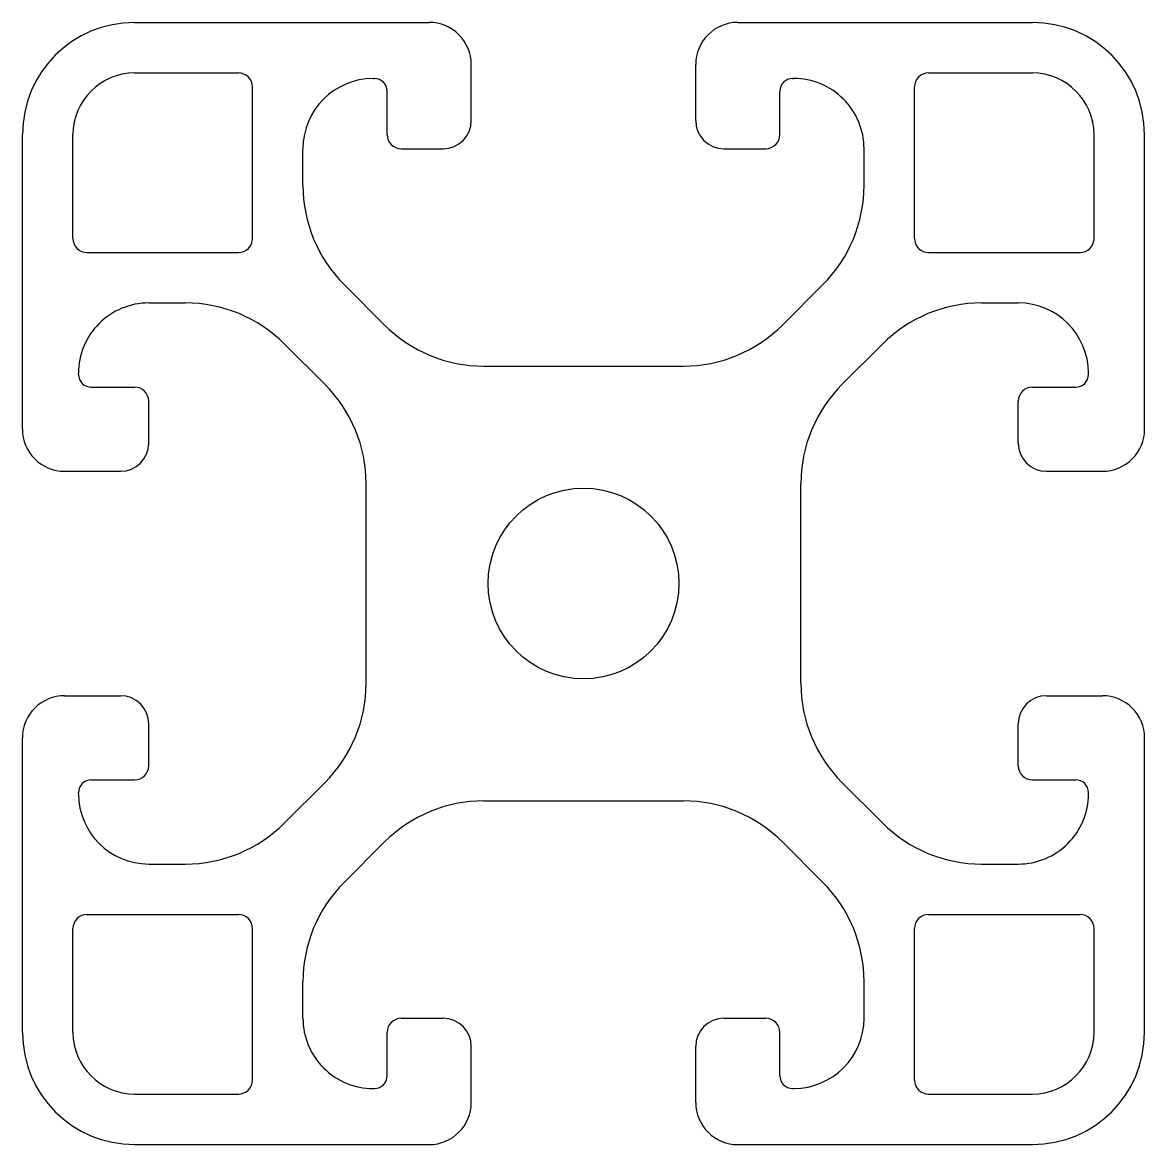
# Model space of a CAD drawing. Header units: millimetres. Extents: x -29 to 3384, y -388 to 1226.
# Drawn here: x -29.25 to 10.75, y 303.38 to 343.38 of the extents above; entities that cross this region are included whole.
import ezdxf

# ---------------------------------------------------------------- set-up
doc = ezdxf.new("R2010")
doc.units = ezdxf.units.MM
doc.linetypes.add('phl_thick', pattern=[0])
doc.layers.add('projection', color=7, linetype='Continuous')

msp = doc.modelspace()

# ---------------------------------------------------------------- linework, layer by layer
at = {"layer": 'projection', "color": 7, "linetype": 'phl_thick'}
for p, q in [((-25.24972, 343.37648), (-14.74972, 343.37648)), ((-3.74972, 343.37648), (6.75028, 343.37648)), ((-13.24972, 339.87648), (-13.24972, 341.87648)), ((-5.24972, 339.87648), (-5.24972, 341.87648)), ((-25.24972, 341.57648), (-21.54972, 341.57648)), ((-16.74972, 341.37648), (-16.69972, 341.37648)), ((-1.79972, 341.37648), (-1.74972, 341.37648)), ((3.05028, 341.57648), (6.75028, 341.57648)), ((-21.04972, 335.67648), (-21.04972, 341.07648)), ((-16.24972, 339.37648), (-16.24972, 340.92647)), ((-2.24972, 339.37648), (-2.24972, 340.92647)), ((2.55028, 335.67648), (2.55028, 341.07648)), ((-29.24972, 328.87648), (-29.24972, 339.37648)), ((-27.44972, 335.67648), (-27.44972, 339.37648)), ((8.95028, 335.67648), (8.95028, 339.37648)), ((10.75028, 328.87648), (10.75028, 339.37648)), ((-19.24972, 337.56886), (-19.24972, 338.87648)), ((-15.74972, 338.87648), (-14.24972, 338.87648)), ((-4.24972, 338.87648), (-2.74972, 338.87648)), ((0.75028, 337.56886), (0.75028, 338.87648)), ((-26.94972, 335.17648), (-21.54972, 335.17648)), ((3.05028, 335.17648), (8.45028, 335.17648)), ((-16.34287, 332.59094), (-17.78526, 334.03333)), ((-2.15658, 332.59094), (-0.71419, 334.03333)), ((-24.74972, 333.37648), (-23.44211, 333.37648)), ((4.94267, 333.37648), (6.25028, 333.37648)), ((-18.46419, 330.46962), (-19.90658, 331.91201)), ((-0.03526, 330.46962), (1.40713, 331.91201)), ((-27.24972, 330.82648), (-27.24972, 330.87648)), ((-12.80733, 331.12648), (-5.69211, 331.12648)), ((8.75028, 330.82648), (8.75028, 330.87648)), ((-26.79972, 330.37648), (-25.24972, 330.37648)), ((6.75028, 330.37648), (8.30028, 330.37648)), ((-24.74972, 328.37648), (-24.74972, 329.87648)), ((6.25028, 328.37648), (6.25028, 329.87648)), ((-27.74972, 327.37648), (-25.74972, 327.37648)), ((7.25028, 327.37648), (9.25028, 327.37648)), ((-16.99972, 319.81886), (-16.99972, 326.93409)), ((-1.49972, 319.81886), (-1.49972, 326.93409)), ((-27.74972, 319.37648), (-25.74972, 319.37648)), ((7.25028, 319.37648), (9.25028, 319.37648)), ((-24.74972, 316.87648), (-24.74972, 318.37648)), ((6.25028, 316.87648), (6.25028, 318.37648)), ((-29.24972, 307.37648), (-29.24972, 317.87648)), ((10.75028, 307.37648), (10.75028, 317.87648)), ((-26.79972, 316.37648), (-25.24972, 316.37648)), ((-19.90658, 314.84094), (-18.46419, 316.28333)), ((1.40713, 314.84094), (-0.03526, 316.28333)), ((6.75028, 316.37648), (8.30028, 316.37648)), ((-27.24972, 315.87648), (-27.24972, 315.92648)), ((-12.80733, 315.62648), (-5.69211, 315.62648)), ((8.75028, 315.87648), (8.75028, 315.92648)), ((-17.78526, 312.71962), (-16.34287, 314.16201)), ((-0.71419, 312.71962), (-2.15658, 314.16201)), ((-24.74972, 313.37648), (-23.44211, 313.37648)), ((4.94267, 313.37648), (6.25028, 313.37648)), ((-26.94972, 311.57648), (-21.54972, 311.57648)), ((3.05028, 311.57648), (8.45028, 311.57648)), ((-27.44972, 307.37648), (-27.44972, 311.07648)), ((-21.04972, 305.67647), (-21.04972, 311.07648)), ((2.55028, 305.67647), (2.55028, 311.07648)), ((8.95028, 307.37648), (8.95028, 311.07648)), ((-19.24972, 307.87648), (-19.24972, 309.18409)), ((0.75028, 307.87648), (0.75028, 309.18409)), ((-15.74972, 307.87648), (-14.24972, 307.87648)), ((-4.24972, 307.87648), (-2.74972, 307.87648)), ((-16.24972, 305.82648), (-16.24972, 307.37648)), ((-2.24972, 305.82648), (-2.24972, 307.37648)), ((-13.24972, 304.87648), (-13.24972, 306.87648)), ((-5.24972, 304.87648), (-5.24972, 306.87648)), ((-16.74972, 305.37648), (-16.69972, 305.37648)), ((-1.79972, 305.37648), (-1.74972, 305.37648)), ((-25.24972, 305.17647), (-21.54972, 305.17647)), ((3.05028, 305.17647), (6.75028, 305.17647)), ((-25.24972, 303.37648), (-14.74972, 303.37648)), ((-3.74972, 303.37648), (6.75028, 303.37648))]:
    msp.add_line(p, q, dxfattribs=at)
msp.add_circle((-9.24972, 323.37648), 3.4, dxfattribs=at)
for centre, radius, start, end in [((-25.24972, 339.37648), 4, 90, 180), ((-14.74972, 341.87648), 1.5, 0, 90.000001), ((-3.74972, 341.87648), 1.5, 90.000001, 180), ((6.75028, 339.37648), 4, 0, 90), ((-25.24972, 339.37648), 2.2, 90, 180), ((-21.54972, 341.07648), 0.5, 0.000087, 90.000022), ((-16.74972, 338.87648), 2.5, 90, 180), ((-16.69972, 340.92648), 0.45, 359.999904, 89.999975), ((-1.79972, 340.92648), 0.45, 90.000027, 180.000102), ((-1.74972, 338.87648), 2.5, 0, 90.000001), ((3.05028, 341.07648), 0.5, 89.999978, 179.999913), ((6.75028, 339.37648), 2.2, 0, 90), ((-14.24972, 339.87648), 1, 270, 0), ((-4.24972, 339.87648), 1, 180, 269.999999), ((-15.74972, 339.37648), 0.5, 180, 270), ((-2.74972, 339.37648), 0.5, 269.999998, 0), ((-14.24972, 337.56886), 5, 180, 224.999997), ((-4.24972, 337.56886), 5, 315.000003, 0), ((-26.94972, 335.67648), 0.5, 180, 269.999913), ((-21.54972, 335.67648), 0.5, 269.999978, 0), ((3.05028, 335.67648), 0.5, 180, 270.000022), ((8.45028, 335.67648), 0.5, 270.000087, 0), ((-24.74972, 330.87648), 2.5, 89.999999, 180), ((-23.44211, 328.37648), 5, 45.000003, 90.000004), ((4.94267, 328.37648), 5, 89.999996, 134.999997), ((6.25028, 330.87648), 2.5, 0, 90), ((-12.80733, 336.12648), 5, 225, 269.999999), ((-5.69211, 336.12648), 5, 270.000001, 315.000001), ((-26.79972, 330.82648), 0.45, 180, 270.000102), ((8.30028, 330.82648), 0.45, 269.999904, 0), ((-21.99972, 326.93409), 5, 0, 45.000001), ((3.50028, 326.93409), 5, 135, 180), ((-25.24972, 329.87648), 0.5, 0, 89.999995), ((6.75028, 329.87648), 0.5, 90, 180), ((-27.74972, 328.87648), 1.5, 180, 270.000001), ((9.25028, 328.87648), 1.5, 269.999999, 0), ((-25.74972, 328.37648), 1, 270.000003, 0), ((7.25028, 328.37648), 1, 180, 270), ((-21.99972, 319.81886), 5, 315, 0), ((3.50028, 319.81886), 5, 180, 225.000001), ((-27.74972, 317.87648), 1.5, 89.999999, 180), ((-25.74972, 318.37648), 1, 0, 90), ((7.25028, 318.37648), 1, 90.000003, 180), ((9.25028, 317.87648), 1.5, 0, 90.000001), ((-25.24972, 316.87648), 0.5, 270, 0), ((6.75028, 316.87648), 0.5, 180, 269.999995), ((-26.79972, 315.92648), 0.45, 89.999904, 180), ((8.30028, 315.92648), 0.45, 0, 90.000102), ((-24.74972, 315.87648), 2.5, 180, 270), ((-12.80733, 310.62648), 5, 90.000001, 135.000001), ((-5.69211, 310.62648), 5, 45, 89.999999), ((6.25028, 315.87648), 2.5, 269.999999, 0), ((-23.44211, 318.37648), 5, 269.999996, 314.999997), ((4.94267, 318.37648), 5, 225.000003, 270.000004), ((-14.24972, 309.18409), 5, 135.000003, 180), ((-4.24972, 309.18409), 5, 0, 44.999997), ((-26.94972, 311.07648), 0.5, 90.000087, 180), ((-21.54972, 311.07648), 0.5, 0, 90.000022), ((3.05028, 311.07648), 0.5, 89.999978, 180), ((8.45028, 311.07648), 0.5, 0, 89.999913), ((-16.74972, 307.87648), 2.5, 180, 270.000001), ((-15.74972, 307.37648), 0.5, 89.999998, 180), ((-14.24972, 306.87648), 1, 0, 89.999999), ((-4.24972, 306.87648), 1, 90, 180), ((-2.74972, 307.37648), 0.5, 0, 90), ((-1.74972, 307.87648), 2.5, 270, 0), ((-25.24972, 307.37648), 4, 180, 270), ((-25.24972, 307.37648), 2.2, 180, 270), ((6.75028, 307.37648), 2.2, 270, 0), ((6.75028, 307.37648), 4, 270, 0), ((-21.54972, 305.67648), 0.5, 269.999978, 359.999913), ((-16.69972, 305.82648), 0.45, 270.000027, 0.000102), ((-1.79972, 305.82648), 0.45, 179.999904, 269.999975), ((3.05028, 305.67648), 0.5, 180.000087, 270.000022), ((-14.74972, 304.87648), 1.5, 270.000001, 0), ((-3.74972, 304.87648), 1.5, 180, 270.000001)]:
    msp.add_arc(centre, radius, start, end, dxfattribs=at)

doc.saveas('drawing.dxf')
